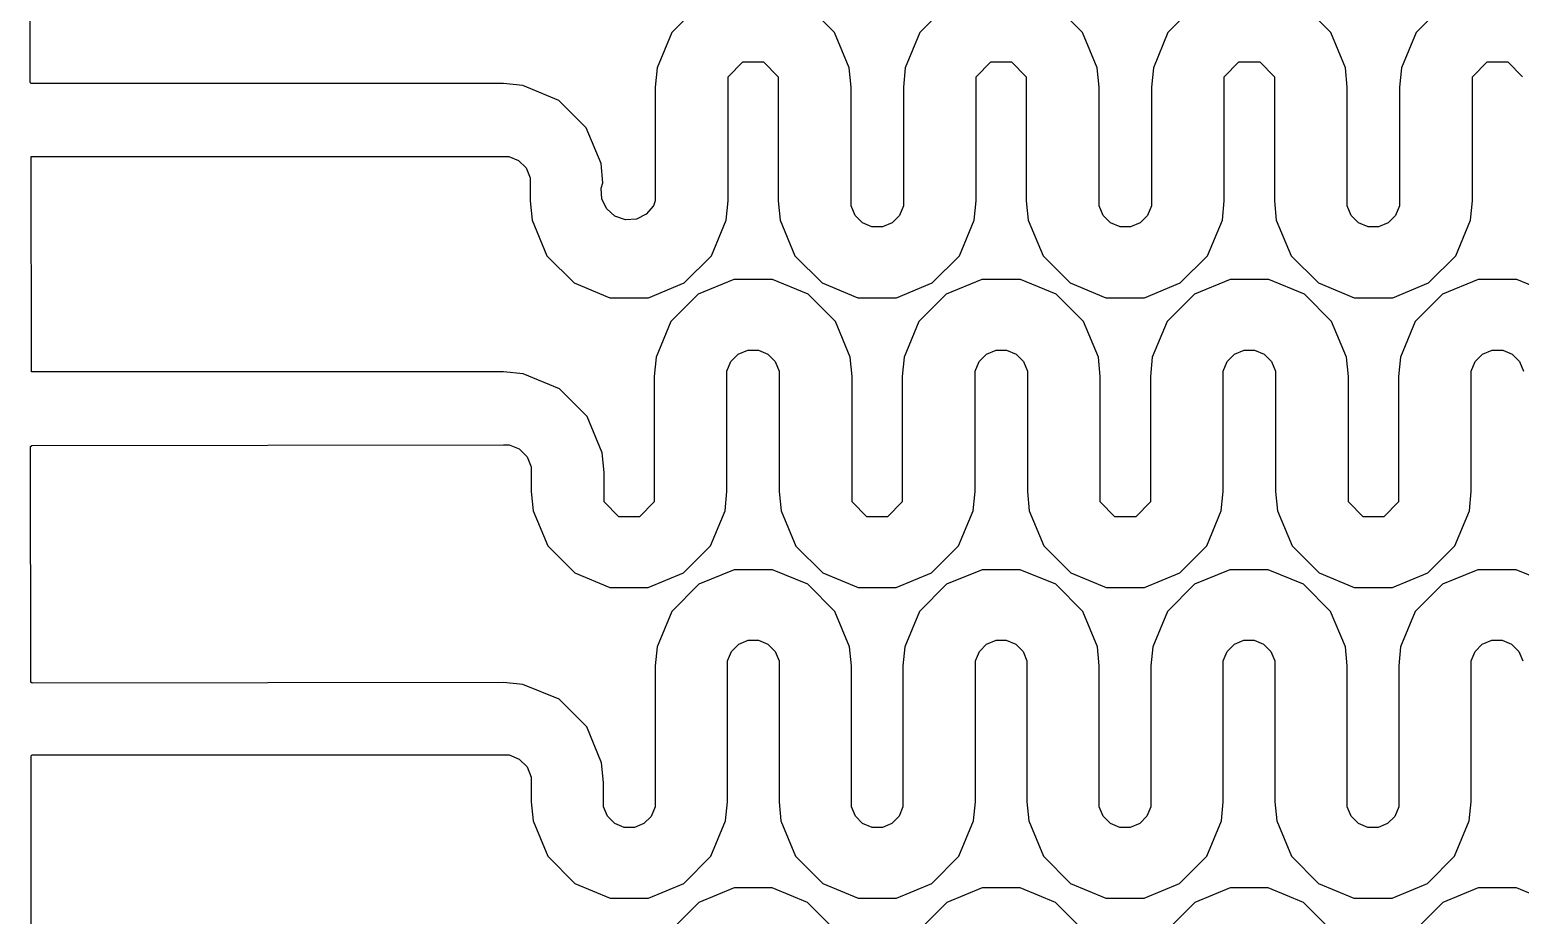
# Model space of a CAD drawing. Header units: metres. Extents: x 0 to 117, y 0 to 64.
# Drawn here: x 49.41 to 58.57, y 26.74 to 32.18 of the extents above; entities that cross this region are included whole.
import ezdxf

# ---------------------------------------------------------------- set-up
doc = ezdxf.new("R2010")
doc.units = ezdxf.units.M

msp = doc.modelspace()

# ---------------------------------------------------------------- linework, layer by layer
for points in [[(53.5203, 32.3286), (53.3545, 32.1625), (53.3545, 32.1625), (53.3545, 32.1625), (53.3545, 32.1625), (53.3545, 32.1625), (53.3545, 32.1625), (53.3545, 32.1625), (53.3545, 32.1625), (53.3545, 32.1625), (53.3545, 32.1625), (53.2646, 31.9458), (53.2646, 31.9458), (53.2646, 31.9458), (53.2646, 31.9458), (53.2646, 31.9458), (53.2646, 31.9458), (53.2646, 31.9458), (53.2646, 31.9458), (53.2531, 31.8285), (53.2531, 31.8285), (53.2531, 31.8285), (53.2531, 31.8285), (53.2531, 31.1302), (53.2422, 31.0982), (53.1978, 31.0474), (53.1371, 31.0177), (53.0697, 31.0131), (53.0057, 31.035), (52.9549, 31.0794), (52.9252, 31.1401), (52.9206, 31.2075), (52.9316, 31.2395), (52.9316, 31.2395), (52.9316, 31.2395), (52.9316, 31.2395), (52.9316, 31.2395), (52.9316, 31.2395), (52.9316, 31.2395), (52.9316, 31.2395), (52.9316, 31.2395), (52.9316, 31.2395), (52.9199, 31.3586), (52.9199, 31.3586), (52.9199, 31.3586), (52.9199, 31.3586), (52.9199, 31.3586), (52.9199, 31.3586), (52.9199, 31.3586), (52.9199, 31.3586), (52.8287, 31.5786), (52.8287, 31.5786), (52.8287, 31.5786), (52.8287, 31.5786), (52.8287, 31.5786), (52.8287, 31.5786), (52.8287, 31.5786), (52.8287, 31.5786), (52.8287, 31.5786), (52.8287, 31.5786), (52.6603, 31.7467), (52.6603, 31.7467), (52.6603, 31.7467), (52.6603, 31.7467), (52.6603, 31.7467), (52.6603, 31.7467), (52.6603, 31.7467), (52.6603, 31.7467), (52.6603, 31.7467), (52.6603, 31.7467), (52.4403, 31.8379), (52.4403, 31.8379), (52.4403, 31.8379), (52.4403, 31.8379), (52.4403, 31.8379), (52.4403, 31.8379), (52.4403, 31.8379), (52.4403, 31.8379), (52.3215, 31.8496), (52.3215, 31.8496), (52.3215, 31.8496), (52.3215, 31.8496), (49.4198, 31.8496), (49.4129, 31.8564), (49.4111, 33.1803)], [(55.0443, 32.3284), (54.8785, 32.1625), (54.8785, 32.1625), (54.8785, 32.1625), (54.8785, 32.1625), (54.8785, 32.1625), (54.8785, 32.1625), (54.8785, 32.1625), (54.8785, 32.1625), (54.8785, 32.1625), (54.8785, 32.1625), (54.7886, 31.9458), (54.7886, 31.9458), (54.7886, 31.9458), (54.7886, 31.9458), (54.7886, 31.9458), (54.7886, 31.9458), (54.7886, 31.9458), (54.7886, 31.9458), (54.7771, 31.8285), (54.7771, 31.8285), (54.7771, 31.8285), (54.7771, 31.8285), (54.7771, 31.0982), (54.7525, 31.0393), (54.7073, 30.9941), (54.6484, 30.9695), (54.5843, 30.9695), (54.5254, 30.9941), (54.4802, 31.0393), (54.4556, 31.0982), (54.4556, 31.8285), (54.4556, 31.8285), (54.4556, 31.8285), (54.4556, 31.8285), (54.4441, 31.9458), (54.4441, 31.9458), (54.4441, 31.9458), (54.4441, 31.9458), (54.4441, 31.9458), (54.4441, 31.9458), (54.4441, 31.9458), (54.4441, 31.9458), (54.3542, 32.1625), (54.3542, 32.1625), (54.3542, 32.1625), (54.3542, 32.1625), (54.3542, 32.1625), (54.3542, 32.1625), (54.3542, 32.1625), (54.3542, 32.1625), (54.3542, 32.1625), (54.3542, 32.1625), (54.1884, 32.3286)], [(56.5683, 32.3284), (56.4025, 32.1625), (56.4025, 32.1625), (56.4025, 32.1625), (56.4025, 32.1625), (56.4025, 32.1625), (56.4025, 32.1625), (56.4025, 32.1625), (56.4025, 32.1625), (56.4025, 32.1625), (56.4025, 32.1625), (56.3126, 31.9458), (56.3126, 31.9458), (56.3126, 31.9458), (56.3126, 31.9458), (56.3126, 31.9458), (56.3126, 31.9458), (56.3126, 31.9458), (56.3126, 31.9458), (56.3011, 31.8285), (56.3011, 31.8285), (56.3011, 31.8285), (56.3011, 31.8285), (56.3011, 31.0982), (56.2765, 31.0393), (56.2313, 30.9941), (56.1724, 30.9695), (56.1083, 30.9695), (56.0494, 30.9941), (56.0042, 31.0393), (55.9796, 31.0982), (55.9796, 31.8285), (55.9796, 31.8285), (55.9796, 31.8285), (55.9796, 31.8285), (55.9681, 31.9458), (55.9681, 31.9458), (55.9681, 31.9458), (55.9681, 31.9458), (55.9681, 31.9458), (55.9681, 31.9458), (55.9681, 31.9458), (55.9681, 31.9458), (55.8782, 32.1625), (55.8782, 32.1625), (55.8782, 32.1625), (55.8782, 32.1625), (55.8782, 32.1625), (55.8782, 32.1625), (55.8782, 32.1625), (55.8782, 32.1625), (55.8782, 32.1625), (55.8782, 32.1625), (55.7124, 32.3284)], [(58.0923, 32.3284), (57.9265, 32.1625), (57.9265, 32.1625), (57.9265, 32.1625), (57.9265, 32.1625), (57.9265, 32.1625), (57.9265, 32.1625), (57.9265, 32.1625), (57.9265, 32.1625), (57.9265, 32.1625), (57.9265, 32.1625), (57.8366, 31.9458), (57.8366, 31.9458), (57.8366, 31.9458), (57.8366, 31.9458), (57.8366, 31.9458), (57.8366, 31.9458), (57.8366, 31.9458), (57.8366, 31.9458), (57.8251, 31.8285), (57.8251, 31.8285), (57.8251, 31.8285), (57.8251, 31.8285), (57.8251, 31.0982), (57.8005, 31.0393), (57.7553, 30.9941), (57.6964, 30.9695), (57.6323, 30.9695), (57.5732, 30.9941), (57.528, 31.0393), (57.5036, 31.0982), (57.5036, 31.8287), (57.5036, 31.8287), (57.5036, 31.8287), (57.5036, 31.8287), (57.4919, 31.9461), (57.4919, 31.9461), (57.4919, 31.9461), (57.4919, 31.9461), (57.4919, 31.9461), (57.4919, 31.9461), (57.4919, 31.9461), (57.4919, 31.9461), (57.4022, 32.1628), (57.4022, 32.1628), (57.4022, 32.1628), (57.4022, 32.1628), (57.4022, 32.1628), (57.4022, 32.1628), (57.4022, 32.1628), (57.4022, 32.1628), (57.4022, 32.1628), (57.4022, 32.1628), (57.2364, 32.3286)], [(49.4205, 31.4023), (52.3537, 31.4023), (52.4137, 31.3776), (52.4596, 31.3317), (52.4843, 31.2717), (52.4843, 31.1302), (52.4843, 31.1302), (52.4843, 31.1302), (52.4843, 31.1302), (52.496, 31.0116), (52.496, 31.0116), (52.496, 31.0116), (52.496, 31.0116), (52.496, 31.0116), (52.496, 31.0116), (52.496, 31.0116), (52.496, 31.0116), (52.5869, 30.7924), (52.5869, 30.7924), (52.5869, 30.7924), (52.5869, 30.7924), (52.5869, 30.7924), (52.5869, 30.7924), (52.5869, 30.7924), (52.5869, 30.7924), (52.5869, 30.7924), (52.5869, 30.7924), (52.7545, 30.6248), (52.7545, 30.6248), (52.7545, 30.6248), (52.7545, 30.6248), (52.7545, 30.6248), (52.7545, 30.6248), (52.7545, 30.6248), (52.7545, 30.6248), (52.7545, 30.6248), (52.7545, 30.6248), (52.9737, 30.5338), (52.9737, 30.5338), (52.9737, 30.5338), (52.9737, 30.5338), (52.9737, 30.5338), (52.9737, 30.5338), (52.9737, 30.5338), (52.9737, 30.5338), (52.9737, 30.5338), (52.9737, 30.5338), (53.211, 30.5338), (53.211, 30.5338), (53.211, 30.5338), (53.211, 30.5338), (53.211, 30.5338), (53.211, 30.5338), (53.211, 30.5338), (53.211, 30.5338), (53.211, 30.5338), (53.211, 30.5338), (53.4302, 30.6248), (53.4302, 30.6248), (53.4302, 30.6248), (53.4302, 30.6248), (53.4302, 30.6248), (53.4302, 30.6248), (53.4302, 30.6248), (53.4302, 30.6248), (53.4302, 30.6248), (53.4302, 30.6248), (53.5978, 30.7924), (53.5978, 30.7924), (53.5978, 30.7924), (53.5978, 30.7924), (53.5978, 30.7924), (53.5978, 30.7924), (53.5978, 30.7924), (53.5978, 30.7924), (53.5978, 30.7924), (53.5978, 30.7924), (53.6887, 31.0116), (53.6887, 31.0116), (53.6887, 31.0116), (53.6887, 31.0116), (53.6887, 31.0116), (53.6887, 31.0116), (53.6887, 31.0116), (53.6887, 31.0116), (53.7004, 31.1302), (53.7004, 31.1302), (53.7004, 31.1302), (53.7004, 31.1302), (53.7004, 31.8922), (53.7906, 31.9827), (53.9181, 31.9827), (54.0083, 31.8922), (54.0083, 31.1302), (54.0083, 31.1302), (54.0083, 31.1302), (54.0083, 31.1302), (54.02, 31.0116), (54.02, 31.0116), (54.02, 31.0116), (54.02, 31.0116), (54.02, 31.0116), (54.02, 31.0116), (54.02, 31.0116), (54.02, 31.0116), (54.1109, 30.7924), (54.1109, 30.7924), (54.1109, 30.7924), (54.1109, 30.7924), (54.1109, 30.7924), (54.1109, 30.7924), (54.1109, 30.7924), (54.1109, 30.7924), (54.1109, 30.7924), (54.1109, 30.7924), (54.2785, 30.6248), (54.2785, 30.6248), (54.2785, 30.6248), (54.2785, 30.6248), (54.2785, 30.6248), (54.2785, 30.6248), (54.2785, 30.6248), (54.2785, 30.6248), (54.2785, 30.6248), (54.2785, 30.6248), (54.4977, 30.5338), (54.4977, 30.5338), (54.4977, 30.5338), (54.4977, 30.5338), (54.4977, 30.5338), (54.4977, 30.5338), (54.4977, 30.5338), (54.4977, 30.5338), (54.4977, 30.5338), (54.4977, 30.5338), (54.735, 30.5338), (54.735, 30.5338), (54.735, 30.5338), (54.735, 30.5338), (54.735, 30.5338), (54.735, 30.5338), (54.735, 30.5338), (54.735, 30.5338), (54.735, 30.5338), (54.735, 30.5338), (54.9542, 30.6248), (54.9542, 30.6248), (54.9542, 30.6248), (54.9542, 30.6248), (54.9542, 30.6248), (54.9542, 30.6248), (54.9542, 30.6248), (54.9542, 30.6248), (54.9542, 30.6248), (54.9542, 30.6248), (55.1218, 30.7924), (55.1218, 30.7924), (55.1218, 30.7924), (55.1218, 30.7924), (55.1218, 30.7924), (55.1218, 30.7924), (55.1218, 30.7924), (55.1218, 30.7924), (55.1218, 30.7924), (55.1218, 30.7924), (55.2127, 31.0116), (55.2127, 31.0116), (55.2127, 31.0116), (55.2127, 31.0116), (55.2127, 31.0116), (55.2127, 31.0116), (55.2127, 31.0116), (55.2127, 31.0116), (55.2244, 31.1302), (55.2244, 31.1302), (55.2244, 31.1302), (55.2244, 31.1302), (55.2244, 31.8922), (55.3146, 31.9827), (55.4421, 31.9827), (55.5323, 31.8922), (55.5323, 31.1302), (55.5323, 31.1302), (55.5323, 31.1302), (55.5323, 31.1302), (55.544, 31.0116), (55.544, 31.0116), (55.544, 31.0116), (55.544, 31.0116), (55.544, 31.0116), (55.544, 31.0116), (55.544, 31.0116), (55.544, 31.0116), (55.6349, 30.7924), (55.6349, 30.7924), (55.6349, 30.7924), (55.6349, 30.7924), (55.6349, 30.7924), (55.6349, 30.7924), (55.6349, 30.7924), (55.6349, 30.7924), (55.6349, 30.7924), (55.6349, 30.7924), (55.8025, 30.6248), (55.8025, 30.6248), (55.8025, 30.6248), (55.8025, 30.6248), (55.8025, 30.6248), (55.8025, 30.6248), (55.8025, 30.6248), (55.8025, 30.6248), (55.8025, 30.6248), (55.8025, 30.6248), (56.0217, 30.5338), (56.0217, 30.5338), (56.0217, 30.5338), (56.0217, 30.5338), (56.0217, 30.5338), (56.0217, 30.5338), (56.0217, 30.5338), (56.0217, 30.5338), (56.0217, 30.5338), (56.0217, 30.5338), (56.259, 30.5338), (56.259, 30.5338), (56.259, 30.5338), (56.259, 30.5338), (56.259, 30.5338), (56.259, 30.5338), (56.259, 30.5338), (56.259, 30.5338), (56.259, 30.5338), (56.259, 30.5338), (56.4782, 30.6248), (56.4782, 30.6248), (56.4782, 30.6248), (56.4782, 30.6248), (56.4782, 30.6248), (56.4782, 30.6248), (56.4782, 30.6248), (56.4782, 30.6248), (56.4782, 30.6248), (56.4782, 30.6248), (56.6458, 30.7924), (56.6458, 30.7924), (56.6458, 30.7924), (56.6458, 30.7924), (56.6458, 30.7924), (56.6458, 30.7924), (56.6458, 30.7924), (56.6458, 30.7924), (56.6458, 30.7924), (56.6458, 30.7924), (56.7367, 31.0116), (56.7367, 31.0116), (56.7367, 31.0116), (56.7367, 31.0116), (56.7367, 31.0116), (56.7367, 31.0116), (56.7367, 31.0116), (56.7367, 31.0116), (56.7484, 31.1302), (56.7484, 31.1302), (56.7484, 31.1302), (56.7484, 31.1302), (56.7484, 31.8922), (56.8386, 31.9827), (56.9661, 31.9827), (57.0563, 31.8922), (57.0563, 31.1302), (57.0563, 31.1302), (57.0563, 31.1302), (57.0563, 31.1302), (57.068, 31.0116), (57.068, 31.0116), (57.068, 31.0116), (57.068, 31.0116), (57.068, 31.0116), (57.068, 31.0116), (57.068, 31.0116), (57.068, 31.0116), (57.1589, 30.7924), (57.1589, 30.7924), (57.1589, 30.7924), (57.1589, 30.7924), (57.1589, 30.7924), (57.1589, 30.7924), (57.1589, 30.7924), (57.1589, 30.7924), (57.1589, 30.7924), (57.1589, 30.7924), (57.3265, 30.6248), (57.3265, 30.6248), (57.3265, 30.6248), (57.3265, 30.6248), (57.3265, 30.6248), (57.3265, 30.6248), (57.3265, 30.6248), (57.3265, 30.6248), (57.3265, 30.6248), (57.3265, 30.6248), (57.5457, 30.5338), (57.5457, 30.5338), (57.5457, 30.5338), (57.5457, 30.5338), (57.5457, 30.5338), (57.5457, 30.5338), (57.5457, 30.5338), (57.5457, 30.5338), (57.5457, 30.5338), (57.5457, 30.5338), (57.783, 30.5338), (57.783, 30.5338), (57.783, 30.5338), (57.783, 30.5338), (57.783, 30.5338), (57.783, 30.5338), (57.783, 30.5338), (57.783, 30.5338), (57.783, 30.5338), (57.783, 30.5338), (58.0022, 30.6248), (58.0022, 30.6248), (58.0022, 30.6248), (58.0022, 30.6248), (58.0022, 30.6248), (58.0022, 30.6248), (58.0022, 30.6248), (58.0022, 30.6248), (58.0022, 30.6248), (58.0022, 30.6248), (58.1698, 30.7924), (58.1698, 30.7924), (58.1698, 30.7924), (58.1698, 30.7924), (58.1698, 30.7924), (58.1698, 30.7924), (58.1698, 30.7924), (58.1698, 30.7924), (58.1698, 30.7924), (58.1698, 30.7924), (58.2607, 31.0116), (58.2607, 31.0116), (58.2607, 31.0116), (58.2607, 31.0116), (58.2607, 31.0116), (58.2607, 31.0116), (58.2607, 31.0116), (58.2607, 31.0116), (58.2724, 31.1302), (58.2724, 31.1302), (58.2724, 31.1302), (58.2724, 31.1302), (58.2724, 31.8922), (58.3626, 31.9827), (58.4901, 31.9827), (58.5803, 31.8922)], [(58.7642, 30.5562), (58.545, 30.6469), (58.545, 30.6469), (58.545, 30.6469), (58.545, 30.6469), (58.545, 30.6469), (58.545, 30.6469), (58.545, 30.6469), (58.545, 30.6469), (58.545, 30.6469), (58.545, 30.6469), (58.3077, 30.6469), (58.3077, 30.6469), (58.3077, 30.6469), (58.3077, 30.6469), (58.3077, 30.6469), (58.3077, 30.6469), (58.3077, 30.6469), (58.3077, 30.6469), (58.3077, 30.6469), (58.3077, 30.6469), (58.0885, 30.5562), (58.0885, 30.5562), (58.0885, 30.5562), (58.0885, 30.5562), (58.0885, 30.5562), (58.0885, 30.5562), (58.0885, 30.5562), (58.0885, 30.5562), (58.0885, 30.5562), (58.0885, 30.5562), (57.9209, 30.3883), (57.9209, 30.3883), (57.9209, 30.3883), (57.9209, 30.3883), (57.9209, 30.3883), (57.9209, 30.3883), (57.9209, 30.3883), (57.9209, 30.3883), (57.9209, 30.3883), (57.9209, 30.3883), (57.83, 30.1691), (57.83, 30.1691), (57.83, 30.1691), (57.83, 30.1691), (57.83, 30.1691), (57.83, 30.1691), (57.83, 30.1691), (57.83, 30.1691), (57.8183, 30.0505), (57.8183, 30.0505), (57.8183, 30.0505), (57.8183, 30.0505), (57.8183, 29.2796), (57.7281, 29.1894), (57.6006, 29.1894), (57.5104, 29.2796), (57.5104, 30.0505), (57.5104, 30.0505), (57.5104, 30.0505), (57.5104, 30.0505), (57.4987, 30.1691), (57.4987, 30.1691), (57.4987, 30.1691), (57.4987, 30.1691), (57.4987, 30.1691), (57.4987, 30.1691), (57.4987, 30.1691), (57.4987, 30.1691), (57.4078, 30.3883), (57.4078, 30.3883), (57.4078, 30.3883), (57.4078, 30.3883), (57.4078, 30.3883), (57.4078, 30.3883), (57.4078, 30.3883), (57.4078, 30.3883), (57.4078, 30.3883), (57.4078, 30.3883), (57.2402, 30.5562), (57.2402, 30.5562), (57.2402, 30.5562), (57.2402, 30.5562), (57.2402, 30.5562), (57.2402, 30.5562), (57.2402, 30.5562), (57.2402, 30.5562), (57.2402, 30.5562), (57.2402, 30.5562), (57.021, 30.6469), (57.021, 30.6469), (57.021, 30.6469), (57.021, 30.6469), (57.021, 30.6469), (57.021, 30.6469), (57.021, 30.6469), (57.021, 30.6469), (57.021, 30.6469), (57.021, 30.6469), (56.7837, 30.6469), (56.7837, 30.6469), (56.7837, 30.6469), (56.7837, 30.6469), (56.7837, 30.6469), (56.7837, 30.6469), (56.7837, 30.6469), (56.7837, 30.6469), (56.7837, 30.6469), (56.7837, 30.6469), (56.5645, 30.5562), (56.5645, 30.5562), (56.5645, 30.5562), (56.5645, 30.5562), (56.5645, 30.5562), (56.5645, 30.5562), (56.5645, 30.5562), (56.5645, 30.5562), (56.5645, 30.5562), (56.5645, 30.5562), (56.3969, 30.3883), (56.3969, 30.3883), (56.3969, 30.3883), (56.3969, 30.3883), (56.3969, 30.3883), (56.3969, 30.3883), (56.3969, 30.3883), (56.3969, 30.3883), (56.3969, 30.3883), (56.3969, 30.3883), (56.306, 30.1691), (56.306, 30.1691), (56.306, 30.1691), (56.306, 30.1691), (56.306, 30.1691), (56.306, 30.1691), (56.306, 30.1691), (56.306, 30.1691), (56.2943, 30.0505), (56.2943, 30.0505), (56.2943, 30.0505), (56.2943, 30.0505), (56.2943, 29.2796), (56.2041, 29.1894), (56.0766, 29.1894), (55.9864, 29.2796), (55.9864, 30.0505), (55.9864, 30.0505), (55.9864, 30.0505), (55.9864, 30.0505), (55.9747, 30.1691), (55.9747, 30.1691), (55.9747, 30.1691), (55.9747, 30.1691), (55.9747, 30.1691), (55.9747, 30.1691), (55.9747, 30.1691), (55.9747, 30.1691), (55.8838, 30.3883), (55.8838, 30.3883), (55.8838, 30.3883), (55.8838, 30.3883), (55.8838, 30.3883), (55.8838, 30.3883), (55.8838, 30.3883), (55.8838, 30.3883), (55.8838, 30.3883), (55.8838, 30.3883), (55.7162, 30.5562), (55.7162, 30.5562), (55.7162, 30.5562), (55.7162, 30.5562), (55.7162, 30.5562), (55.7162, 30.5562), (55.7162, 30.5562), (55.7162, 30.5562), (55.7162, 30.5562), (55.7162, 30.5562), (55.497, 30.6469), (55.497, 30.6469), (55.497, 30.6469), (55.497, 30.6469), (55.497, 30.6469), (55.497, 30.6469), (55.497, 30.6469), (55.497, 30.6469), (55.497, 30.6469), (55.497, 30.6469), (55.2597, 30.6469), (55.2597, 30.6469), (55.2597, 30.6469), (55.2597, 30.6469), (55.2597, 30.6469), (55.2597, 30.6469), (55.2597, 30.6469), (55.2597, 30.6469), (55.2597, 30.6469), (55.2597, 30.6469), (55.0405, 30.5562), (55.0405, 30.5562), (55.0405, 30.5562), (55.0405, 30.5562), (55.0405, 30.5562), (55.0405, 30.5562), (55.0405, 30.5562), (55.0405, 30.5562), (55.0405, 30.5562), (55.0405, 30.5562), (54.8729, 30.3883), (54.8729, 30.3883), (54.8729, 30.3883), (54.8729, 30.3883), (54.8729, 30.3883), (54.8729, 30.3883), (54.8729, 30.3883), (54.8729, 30.3883), (54.8729, 30.3883), (54.8729, 30.3883), (54.782, 30.1691), (54.782, 30.1691), (54.782, 30.1691), (54.782, 30.1691), (54.782, 30.1691), (54.782, 30.1691), (54.782, 30.1691), (54.782, 30.1691), (54.7703, 30.0505), (54.7703, 30.0505), (54.7703, 30.0505), (54.7703, 30.0505), (54.7703, 29.2796), (54.6801, 29.1894), (54.5526, 29.1894), (54.4624, 29.2796), (54.4624, 30.0505), (54.4624, 30.0505), (54.4624, 30.0505), (54.4624, 30.0505), (54.4507, 30.1691), (54.4507, 30.1691), (54.4507, 30.1691), (54.4507, 30.1691), (54.4507, 30.1691), (54.4507, 30.1691), (54.4507, 30.1691), (54.4507, 30.1691), (54.3598, 30.3883), (54.3598, 30.3883), (54.3598, 30.3883), (54.3598, 30.3883), (54.3598, 30.3883), (54.3598, 30.3883), (54.3598, 30.3883), (54.3598, 30.3883), (54.3598, 30.3883), (54.3598, 30.3883), (54.1922, 30.5562), (54.1922, 30.5562), (54.1922, 30.5562), (54.1922, 30.5562), (54.1922, 30.5562), (54.1922, 30.5562), (54.1922, 30.5562), (54.1922, 30.5562), (54.1922, 30.5562), (54.1922, 30.5562), (53.973, 30.6469), (53.973, 30.6469), (53.973, 30.6469), (53.973, 30.6469), (53.973, 30.6469), (53.973, 30.6469), (53.973, 30.6469), (53.973, 30.6469), (53.973, 30.6469), (53.973, 30.6469), (53.7357, 30.6469), (53.7357, 30.6469), (53.7357, 30.6469), (53.7357, 30.6469), (53.7357, 30.6469), (53.7357, 30.6469), (53.7357, 30.6469), (53.7357, 30.6469), (53.7357, 30.6469), (53.7357, 30.6469), (53.5165, 30.5562), (53.5165, 30.5562), (53.5165, 30.5562), (53.5165, 30.5562), (53.5165, 30.5562), (53.5165, 30.5562), (53.5165, 30.5562), (53.5165, 30.5562), (53.5165, 30.5562), (53.5165, 30.5562), (53.3489, 30.3883), (53.3489, 30.3883), (53.3489, 30.3883), (53.3489, 30.3883), (53.3489, 30.3883), (53.3489, 30.3883), (53.3489, 30.3883), (53.3489, 30.3883), (53.3489, 30.3883), (53.3489, 30.3883), (53.258, 30.1691), (53.258, 30.1691), (53.258, 30.1691), (53.258, 30.1691), (53.258, 30.1691), (53.258, 30.1691), (53.258, 30.1691), (53.258, 30.1691), (53.2463, 30.0505), (53.2463, 30.0505), (53.2463, 30.0505), (53.2463, 30.0505), (53.2463, 29.2796), (53.1561, 29.1894), (53.0286, 29.1894), (52.9384, 29.2796), (52.9384, 29.4615), (52.9384, 29.4615), (52.9384, 29.4615), (52.9384, 29.4615), (52.9265, 29.5819), (52.9265, 29.5819), (52.9265, 29.5819), (52.9265, 29.5819), (52.9265, 29.5819), (52.9265, 29.5819), (52.9265, 29.5819), (52.9265, 29.5819), (52.8343, 29.8041), (52.8343, 29.8041), (52.8343, 29.8041), (52.8343, 29.8041), (52.8343, 29.8041), (52.8343, 29.8041), (52.8343, 29.8041), (52.8343, 29.8041), (52.8343, 29.8041), (52.8343, 29.8041), (52.6641, 29.9743), (52.6641, 29.9743), (52.6641, 29.9743), (52.6641, 29.9743), (52.6641, 29.9743), (52.6641, 29.9743), (52.6641, 29.9743), (52.6641, 29.9743), (52.6641, 29.9743), (52.6641, 29.9743), (52.4419, 30.0665), (52.4419, 30.0665), (52.4419, 30.0665), (52.4419, 30.0665), (52.4419, 30.0665), (52.4419, 30.0665), (52.4419, 30.0665), (52.4419, 30.0665), (52.3215, 30.0784), (52.3215, 30.0784), (52.3215, 30.0784), (52.3215, 30.0784), (49.4223, 30.0784), (49.4205, 31.4023)], [(49.4162, 29.6202), (49.4228, 29.6271), (52.321, 29.6311), (52.3547, 29.6311), (52.4172, 29.6055), (52.4652, 29.5577), (52.4911, 29.4952), (52.4911, 29.3433), (52.4911, 29.3433), (52.4911, 29.3433), (52.4911, 29.3433), (52.5026, 29.226), (52.5026, 29.226), (52.5026, 29.226), (52.5026, 29.226), (52.5026, 29.226), (52.5026, 29.226), (52.5026, 29.226), (52.5026, 29.226), (52.5925, 29.0093), (52.5925, 29.0093), (52.5925, 29.0093), (52.5925, 29.0093), (52.5925, 29.0093), (52.5925, 29.0093), (52.5925, 29.0093), (52.5925, 29.0093), (52.5925, 29.0093), (52.5925, 29.0093), (52.7583, 28.8435), (52.7583, 28.8435), (52.7583, 28.8435), (52.7583, 28.8435), (52.7583, 28.8435), (52.7583, 28.8435), (52.7583, 28.8435), (52.7583, 28.8435), (52.7583, 28.8435), (52.7583, 28.8435), (52.975, 28.7538), (52.975, 28.7538), (52.975, 28.7538), (52.975, 28.7538), (52.975, 28.7538), (52.975, 28.7538), (52.975, 28.7538), (52.975, 28.7538), (52.975, 28.7538), (52.975, 28.7538), (53.2097, 28.7538), (53.2097, 28.7538), (53.2097, 28.7538), (53.2097, 28.7538), (53.2097, 28.7538), (53.2097, 28.7538), (53.2097, 28.7538), (53.2097, 28.7538), (53.2097, 28.7538), (53.2097, 28.7538), (53.4264, 28.8435), (53.4264, 28.8435), (53.4264, 28.8435), (53.4264, 28.8435), (53.4264, 28.8435), (53.4264, 28.8435), (53.4264, 28.8435), (53.4264, 28.8435), (53.4264, 28.8435), (53.4264, 28.8435), (53.5922, 29.0093), (53.5922, 29.0093), (53.5922, 29.0093), (53.5922, 29.0093), (53.5922, 29.0093), (53.5922, 29.0093), (53.5922, 29.0093), (53.5922, 29.0093), (53.5922, 29.0093), (53.5922, 29.0093), (53.6821, 29.226), (53.6821, 29.226), (53.6821, 29.226), (53.6821, 29.226), (53.6821, 29.226), (53.6821, 29.226), (53.6821, 29.226), (53.6821, 29.226), (53.6936, 29.3433), (53.6936, 29.3433), (53.6936, 29.3433), (53.6936, 29.3433), (53.6936, 30.0825), (53.7182, 30.1417), (53.7632, 30.1869), (53.8223, 30.2113), (53.8864, 30.2113), (53.9453, 30.1869), (53.9905, 30.1417), (54.0151, 30.0825), (54.0151, 29.3431), (54.0151, 29.3431), (54.0151, 29.3431), (54.0151, 29.3431), (54.0266, 29.2257), (54.0266, 29.2257), (54.0266, 29.2257), (54.0266, 29.2257), (54.0266, 29.2257), (54.0266, 29.2257), (54.0266, 29.2257), (54.0266, 29.2257), (54.1165, 29.0091), (54.1165, 29.0091), (54.1165, 29.0091), (54.1165, 29.0091), (54.1165, 29.0091), (54.1165, 29.0091), (54.1165, 29.0091), (54.1165, 29.0091), (54.1165, 29.0091), (54.1165, 29.0091), (54.2823, 28.8435), (54.2823, 28.8435), (54.2823, 28.8435), (54.2823, 28.8435), (54.2823, 28.8435), (54.2823, 28.8435), (54.2823, 28.8435), (54.2823, 28.8435), (54.2823, 28.8435), (54.2823, 28.8435), (54.499, 28.7536), (54.499, 28.7536), (54.499, 28.7536), (54.499, 28.7536), (54.499, 28.7536), (54.499, 28.7536), (54.499, 28.7536), (54.499, 28.7536), (54.499, 28.7536), (54.499, 28.7536), (54.7337, 28.7536), (54.7337, 28.7536), (54.7337, 28.7536), (54.7337, 28.7536), (54.7337, 28.7536), (54.7337, 28.7536), (54.7337, 28.7536), (54.7337, 28.7536), (54.7337, 28.7536), (54.7337, 28.7536), (54.9504, 28.8435), (54.9504, 28.8435), (54.9504, 28.8435), (54.9504, 28.8435), (54.9504, 28.8435), (54.9504, 28.8435), (54.9504, 28.8435), (54.9504, 28.8435), (54.9504, 28.8435), (54.9504, 28.8435), (55.1162, 29.0093), (55.1162, 29.0093), (55.1162, 29.0093), (55.1162, 29.0093), (55.1162, 29.0093), (55.1162, 29.0093), (55.1162, 29.0093), (55.1162, 29.0093), (55.1162, 29.0093), (55.1162, 29.0093), (55.2061, 29.226), (55.2061, 29.226), (55.2061, 29.226), (55.2061, 29.226), (55.2061, 29.226), (55.2061, 29.226), (55.2061, 29.226), (55.2061, 29.226), (55.2176, 29.3433), (55.2176, 29.3433), (55.2176, 29.3433), (55.2176, 29.3433), (55.2176, 30.0825), (55.2422, 30.1417), (55.2874, 30.1869), (55.3463, 30.2113), (55.4104, 30.2113), (55.4693, 30.1869), (55.5145, 30.1417), (55.5391, 30.0825), (55.5391, 29.3433), (55.5391, 29.3433), (55.5391, 29.3433), (55.5391, 29.3433), (55.5506, 29.226), (55.5506, 29.226), (55.5506, 29.226), (55.5506, 29.226), (55.5506, 29.226), (55.5506, 29.226), (55.5506, 29.226), (55.5506, 29.226), (55.6405, 29.0093), (55.6405, 29.0093), (55.6405, 29.0093), (55.6405, 29.0093), (55.6405, 29.0093), (55.6405, 29.0093), (55.6405, 29.0093), (55.6405, 29.0093), (55.6405, 29.0093), (55.6405, 29.0093), (55.8063, 28.8435), (55.8063, 28.8435), (55.8063, 28.8435), (55.8063, 28.8435), (55.8063, 28.8435), (55.8063, 28.8435), (55.8063, 28.8435), (55.8063, 28.8435), (55.8063, 28.8435), (55.8063, 28.8435), (56.023, 28.7538), (56.023, 28.7538), (56.023, 28.7538), (56.023, 28.7538), (56.023, 28.7538), (56.023, 28.7538), (56.023, 28.7538), (56.023, 28.7538), (56.023, 28.7538), (56.023, 28.7538), (56.2577, 28.7538), (56.2577, 28.7538), (56.2577, 28.7538), (56.2577, 28.7538), (56.2577, 28.7538), (56.2577, 28.7538), (56.2577, 28.7538), (56.2577, 28.7538), (56.2577, 28.7538), (56.2577, 28.7538), (56.4744, 28.8435), (56.4744, 28.8435), (56.4744, 28.8435), (56.4744, 28.8435), (56.4744, 28.8435), (56.4744, 28.8435), (56.4744, 28.8435), (56.4744, 28.8435), (56.4744, 28.8435), (56.4744, 28.8435), (56.6402, 29.0093), (56.6402, 29.0093), (56.6402, 29.0093), (56.6402, 29.0093), (56.6402, 29.0093), (56.6402, 29.0093), (56.6402, 29.0093), (56.6402, 29.0093), (56.6402, 29.0093), (56.6402, 29.0093), (56.7301, 29.226), (56.7301, 29.226), (56.7301, 29.226), (56.7301, 29.226), (56.7301, 29.226), (56.7301, 29.226), (56.7301, 29.226), (56.7301, 29.226), (56.7416, 29.3433), (56.7416, 29.3433), (56.7416, 29.3433), (56.7416, 29.3433), (56.7416, 30.0825), (56.766, 30.1417), (56.8114, 30.1869), (56.8703, 30.2113), (56.9344, 30.2113), (56.9933, 30.1869), (57.0385, 30.1417), (57.0631, 30.0825), (57.0631, 29.3433), (57.0631, 29.3433), (57.0631, 29.3433), (57.0631, 29.3433), (57.0746, 29.226), (57.0746, 29.226), (57.0746, 29.226), (57.0746, 29.226), (57.0746, 29.226), (57.0746, 29.226), (57.0746, 29.226), (57.0746, 29.226), (57.1645, 29.0093), (57.1645, 29.0093), (57.1645, 29.0093), (57.1645, 29.0093), (57.1645, 29.0093), (57.1645, 29.0093), (57.1645, 29.0093), (57.1645, 29.0093), (57.1645, 29.0093), (57.1645, 29.0093), (57.3303, 28.8435), (57.3303, 28.8435), (57.3303, 28.8435), (57.3303, 28.8435), (57.3303, 28.8435), (57.3303, 28.8435), (57.3303, 28.8435), (57.3303, 28.8435), (57.3303, 28.8435), (57.3303, 28.8435), (57.547, 28.7536), (57.547, 28.7536), (57.547, 28.7536), (57.547, 28.7536), (57.547, 28.7536), (57.547, 28.7536), (57.547, 28.7536), (57.547, 28.7536), (57.547, 28.7536), (57.547, 28.7536), (57.7817, 28.7536), (57.7817, 28.7536), (57.7817, 28.7536), (57.7817, 28.7536), (57.7817, 28.7536), (57.7817, 28.7536), (57.7817, 28.7536), (57.7817, 28.7536), (57.7817, 28.7536), (57.7817, 28.7536), (57.9984, 28.8435), (57.9984, 28.8435), (57.9984, 28.8435), (57.9984, 28.8435), (57.9984, 28.8435), (57.9984, 28.8435), (57.9984, 28.8435), (57.9984, 28.8435), (57.9984, 28.8435), (57.9984, 28.8435), (58.1642, 29.0093), (58.1642, 29.0093), (58.1642, 29.0093), (58.1642, 29.0093), (58.1642, 29.0093), (58.1642, 29.0093), (58.1642, 29.0093), (58.1642, 29.0093), (58.1642, 29.0093), (58.1642, 29.0093), (58.2541, 29.226), (58.2541, 29.226), (58.2541, 29.226), (58.2541, 29.226), (58.2541, 29.226), (58.2541, 29.226), (58.2541, 29.226), (58.2541, 29.226), (58.2656, 29.3433), (58.2656, 29.3433), (58.2656, 29.3433), (58.2656, 29.3433), (58.2656, 30.0825), (58.29, 30.1417), (58.3352, 30.1869), (58.3943, 30.2113), (58.4584, 30.2113), (58.5173, 30.1869), (58.5625, 30.1417), (58.5871, 30.0825)], [(58.7581, 28.7739), (58.5406, 28.8638), (58.5406, 28.8638), (58.5406, 28.8638), (58.5406, 28.8638), (58.5406, 28.8638), (58.5406, 28.8638), (58.5406, 28.8638), (58.5406, 28.8638), (58.5406, 28.8638), (58.5406, 28.8638), (58.3054, 28.8638), (58.3054, 28.8638), (58.3054, 28.8638), (58.3054, 28.8638), (58.3054, 28.8638), (58.3054, 28.8638), (58.3054, 28.8638), (58.3054, 28.8638), (58.3054, 28.8638), (58.3054, 28.8638), (58.088, 28.7739), (58.088, 28.7739), (58.088, 28.7739), (58.088, 28.7739), (58.088, 28.7739), (58.088, 28.7739), (58.088, 28.7739), (58.088, 28.7739), (58.088, 28.7739), (58.088, 28.7739), (57.9216, 28.6075), (57.9216, 28.6075), (57.9216, 28.6075), (57.9216, 28.6075), (57.9216, 28.6075), (57.9216, 28.6075), (57.9216, 28.6075), (57.9216, 28.6075), (57.9216, 28.6075), (57.9216, 28.6075), (57.8317, 28.3901), (57.8317, 28.3901), (57.8317, 28.3901), (57.8317, 28.3901), (57.8317, 28.3901), (57.8317, 28.3901), (57.8317, 28.3901), (57.8317, 28.3901), (57.82, 28.2725), (57.82, 28.2725), (57.82, 28.2725), (57.82, 28.2725), (57.82, 27.4066), (57.7959, 27.3484), (57.7515, 27.304), (57.6931, 27.2799), (57.6301, 27.2801), (57.5719, 27.3042), (57.5274, 27.3487), (57.5033, 27.4069), (57.5033, 28.2725), (57.5033, 28.2725), (57.5033, 28.2725), (57.5033, 28.2725), (57.4919, 28.3901), (57.4919, 28.3901), (57.4919, 28.3901), (57.4919, 28.3901), (57.4919, 28.3901), (57.4919, 28.3901), (57.4919, 28.3901), (57.4919, 28.3901), (57.4017, 28.6075), (57.4017, 28.6075), (57.4017, 28.6075), (57.4017, 28.6075), (57.4017, 28.6075), (57.4017, 28.6075), (57.4017, 28.6075), (57.4017, 28.6075), (57.4017, 28.6075), (57.4017, 28.6075), (57.2353, 28.7739), (57.2353, 28.7739), (57.2353, 28.7739), (57.2353, 28.7739), (57.2353, 28.7739), (57.2353, 28.7739), (57.2353, 28.7739), (57.2353, 28.7739), (57.2353, 28.7739), (57.2353, 28.7739), (57.0182, 28.8638), (57.0182, 28.8638), (57.0182, 28.8638), (57.0182, 28.8638), (57.0182, 28.8638), (57.0182, 28.8638), (57.0182, 28.8638), (57.0182, 28.8638), (57.0182, 28.8638), (57.0182, 28.8638), (56.7827, 28.8638), (56.7827, 28.8638), (56.7827, 28.8638), (56.7827, 28.8638), (56.7827, 28.8638), (56.7827, 28.8638), (56.7827, 28.8638), (56.7827, 28.8638), (56.7827, 28.8638), (56.7827, 28.8638), (56.5655, 28.7739), (56.5655, 28.7739), (56.5655, 28.7739), (56.5655, 28.7739), (56.5655, 28.7739), (56.5655, 28.7739), (56.5655, 28.7739), (56.5655, 28.7739), (56.5655, 28.7739), (56.5655, 28.7739), (56.3992, 28.6075), (56.3992, 28.6075), (56.3992, 28.6075), (56.3992, 28.6075), (56.3992, 28.6075), (56.3992, 28.6075), (56.3992, 28.6075), (56.3992, 28.6075), (56.3992, 28.6075), (56.3992, 28.6075), (56.3093, 28.3901), (56.3093, 28.3901), (56.3093, 28.3901), (56.3093, 28.3901), (56.3093, 28.3901), (56.3093, 28.3901), (56.3093, 28.3901), (56.3093, 28.3901), (56.2976, 28.2725), (56.2976, 28.2725), (56.2976, 28.2725), (56.2976, 28.2725), (56.2976, 27.4069), (56.2734, 27.3487), (56.229, 27.304), (56.1706, 27.2801), (56.1076, 27.2801), (56.0494, 27.304), (56.005, 27.3487), (55.9808, 27.4069), (55.9808, 28.2725), (55.9808, 28.2725), (55.9808, 28.2725), (55.9808, 28.2725), (55.9692, 28.3901), (55.9692, 28.3901), (55.9692, 28.3901), (55.9692, 28.3901), (55.9692, 28.3901), (55.9692, 28.3901), (55.9692, 28.3901), (55.9692, 28.3901), (55.8792, 28.6075), (55.8792, 28.6075), (55.8792, 28.6075), (55.8792, 28.6075), (55.8792, 28.6075), (55.8792, 28.6075), (55.8792, 28.6075), (55.8792, 28.6075), (55.8792, 28.6075), (55.8792, 28.6075), (55.7129, 28.7739), (55.7129, 28.7739), (55.7129, 28.7739), (55.7129, 28.7739), (55.7129, 28.7739), (55.7129, 28.7739), (55.7129, 28.7739), (55.7129, 28.7739), (55.7129, 28.7739), (55.7129, 28.7739), (55.4954, 28.8638), (55.4954, 28.8638), (55.4954, 28.8638), (55.4954, 28.8638), (55.4954, 28.8638), (55.4954, 28.8638), (55.4954, 28.8638), (55.4954, 28.8638), (55.4954, 28.8638), (55.4954, 28.8638), (55.2602, 28.8638), (55.2602, 28.8638), (55.2602, 28.8638), (55.2602, 28.8638), (55.2602, 28.8638), (55.2602, 28.8638), (55.2602, 28.8638), (55.2602, 28.8638), (55.2602, 28.8638), (55.2602, 28.8638), (55.0428, 28.7739), (55.0428, 28.7739), (55.0428, 28.7739), (55.0428, 28.7739), (55.0428, 28.7739), (55.0428, 28.7739), (55.0428, 28.7739), (55.0428, 28.7739), (55.0428, 28.7739), (55.0428, 28.7739), (54.8767, 28.6075), (54.8767, 28.6075), (54.8767, 28.6075), (54.8767, 28.6075), (54.8767, 28.6075), (54.8767, 28.6075), (54.8767, 28.6075), (54.8767, 28.6075), (54.8767, 28.6075), (54.8767, 28.6075), (54.7865, 28.3901), (54.7865, 28.3901), (54.7865, 28.3901), (54.7865, 28.3901), (54.7865, 28.3901), (54.7865, 28.3901), (54.7865, 28.3901), (54.7865, 28.3901), (54.7748, 28.2725), (54.7748, 28.2725), (54.7748, 28.2725), (54.7748, 28.2725), (54.7748, 27.4069), (54.7507, 27.3487), (54.7063, 27.304), (54.6481, 27.2801), (54.5851, 27.2801), (54.5269, 27.304), (54.4822, 27.3487), (54.4581, 27.4069), (54.4581, 28.2725), (54.4581, 28.2725), (54.4581, 28.2725), (54.4581, 28.2725), (54.4467, 28.3901), (54.4467, 28.3901), (54.4467, 28.3901), (54.4467, 28.3901), (54.4467, 28.3901), (54.4467, 28.3901), (54.4467, 28.3901), (54.4467, 28.3901), (54.3565, 28.6075), (54.3565, 28.6075), (54.3565, 28.6075), (54.3565, 28.6075), (54.3565, 28.6075), (54.3565, 28.6075), (54.3565, 28.6075), (54.3565, 28.6075), (54.3565, 28.6075), (54.3565, 28.6075), (54.1901, 28.7739), (54.1901, 28.7739), (54.1901, 28.7739), (54.1901, 28.7739), (54.1901, 28.7739), (54.1901, 28.7739), (54.1901, 28.7739), (54.1901, 28.7739), (54.1901, 28.7739), (54.1901, 28.7739), (53.973, 28.8638), (53.973, 28.8638), (53.973, 28.8638), (53.973, 28.8638), (53.973, 28.8638), (53.973, 28.8638), (53.973, 28.8638), (53.973, 28.8638), (53.973, 28.8638), (53.973, 28.8638), (53.7378, 28.8638), (53.7378, 28.8638), (53.7378, 28.8638), (53.7378, 28.8638), (53.7378, 28.8638), (53.7378, 28.8638), (53.7378, 28.8638), (53.7378, 28.8638), (53.7378, 28.8638), (53.7378, 28.8638), (53.5203, 28.7739), (53.5203, 28.7739), (53.5203, 28.7739), (53.5203, 28.7739), (53.5203, 28.7739), (53.5203, 28.7739), (53.5203, 28.7739), (53.5203, 28.7739), (53.5203, 28.7739), (53.5203, 28.7739), (53.354, 28.6075), (53.354, 28.6075), (53.354, 28.6075), (53.354, 28.6075), (53.354, 28.6075), (53.354, 28.6075), (53.354, 28.6075), (53.354, 28.6075), (53.354, 28.6075), (53.354, 28.6075), (53.2641, 28.3901), (53.2641, 28.3901), (53.2641, 28.3901), (53.2641, 28.3901), (53.2641, 28.3901), (53.2641, 28.3901), (53.2641, 28.3901), (53.2641, 28.3901), (53.2524, 28.2725), (53.2524, 28.2725), (53.2524, 28.2725), (53.2524, 28.2725), (53.2524, 27.4066), (53.2282, 27.3484), (53.1835, 27.304), (53.1254, 27.2799), (53.0624, 27.2801), (53.0042, 27.3042), (52.9598, 27.3487), (52.9356, 27.4069), (52.9356, 27.5565), (52.9356, 27.5565), (52.9356, 27.5565), (52.9356, 27.5565), (52.9237, 27.6763), (52.9237, 27.6763), (52.9237, 27.6763), (52.9237, 27.6763), (52.9237, 27.6763), (52.9237, 27.6763), (52.9237, 27.6763), (52.9237, 27.6763), (52.832, 27.8978), (52.832, 27.8978), (52.832, 27.8978), (52.832, 27.8978), (52.832, 27.8978), (52.832, 27.8978), (52.832, 27.8978), (52.832, 27.8978), (52.832, 27.8978), (52.832, 27.8978), (52.6621, 28.0675), (52.6621, 28.0675), (52.6621, 28.0675), (52.6621, 28.0675), (52.6621, 28.0675), (52.6621, 28.0675), (52.6621, 28.0675), (52.6621, 28.0675), (52.6621, 28.0675), (52.6621, 28.0675), (52.4406, 28.159), (52.4406, 28.159), (52.4406, 28.159), (52.4406, 28.159), (52.4406, 28.159), (52.4406, 28.159), (52.4406, 28.159), (52.4406, 28.159), (52.3204, 28.1706), (52.3204, 28.1706), (52.3204, 28.1706), (52.3204, 28.1706), (49.4248, 28.1666), (49.4182, 28.1734), (49.4162, 29.6202)], [(49.4188, 27.7193), (49.4254, 27.7261), (52.3552, 27.7261), (52.4175, 27.7002), (52.4652, 27.6525), (52.4911, 27.5902), (52.4911, 27.4383), (52.4911, 27.4383), (52.4911, 27.4383), (52.4911, 27.4383), (52.5026, 27.3207), (52.5026, 27.3207), (52.5026, 27.3207), (52.5026, 27.3207), (52.5026, 27.3207), (52.5026, 27.3207), (52.5026, 27.3207), (52.5026, 27.3207), (52.5927, 27.1033), (52.5927, 27.1033), (52.5927, 27.1033), (52.5927, 27.1033), (52.5927, 27.1033), (52.5927, 27.1033), (52.5927, 27.1033), (52.5927, 27.1033), (52.5927, 27.1033), (52.5927, 27.1033), (52.7591, 26.937), (52.7591, 26.937), (52.7591, 26.937), (52.7591, 26.937), (52.7591, 26.937), (52.7591, 26.937), (52.7591, 26.937), (52.7591, 26.937), (52.7591, 26.937), (52.7591, 26.937), (52.9763, 26.847), (52.9763, 26.847), (52.9763, 26.847), (52.9763, 26.847), (52.9763, 26.847), (52.9763, 26.847), (52.9763, 26.847), (52.9763, 26.847), (52.9763, 26.847), (52.9763, 26.847), (53.2115, 26.847), (53.2115, 26.847), (53.2115, 26.847), (53.2115, 26.847), (53.2115, 26.847), (53.2115, 26.847), (53.2115, 26.847), (53.2115, 26.847), (53.2115, 26.847), (53.2115, 26.847), (53.4289, 26.937), (53.4289, 26.937), (53.4289, 26.937), (53.4289, 26.937), (53.4289, 26.937), (53.4289, 26.937), (53.4289, 26.937), (53.4289, 26.937), (53.4289, 26.937), (53.4289, 26.937), (53.5953, 27.1033), (53.5953, 27.1033), (53.5953, 27.1033), (53.5953, 27.1033), (53.5953, 27.1033), (53.5953, 27.1033), (53.5953, 27.1033), (53.5953, 27.1033), (53.5953, 27.1033), (53.5953, 27.1033), (53.6854, 27.3207), (53.6854, 27.3207), (53.6854, 27.3207), (53.6854, 27.3207), (53.6854, 27.3207), (53.6854, 27.3207), (53.6854, 27.3207), (53.6854, 27.3207), (53.6969, 27.4383), (53.6969, 27.4383), (53.6969, 27.4383), (53.6969, 27.4383), (53.6969, 28.304), (53.721, 28.3621), (53.7657, 28.4068), (53.8239, 28.431), (53.8869, 28.431), (53.945, 28.4068), (53.9895, 28.3621), (54.0136, 28.304), (54.0136, 27.4383), (54.0136, 27.4383), (54.0136, 27.4383), (54.0136, 27.4383), (54.0253, 27.3207), (54.0253, 27.3207), (54.0253, 27.3207), (54.0253, 27.3207), (54.0253, 27.3207), (54.0253, 27.3207), (54.0253, 27.3207), (54.0253, 27.3207), (54.1152, 27.1033), (54.1152, 27.1033), (54.1152, 27.1033), (54.1152, 27.1033), (54.1152, 27.1033), (54.1152, 27.1033), (54.1152, 27.1033), (54.1152, 27.1033), (54.1152, 27.1033), (54.1152, 27.1033), (54.2816, 26.937), (54.2816, 26.937), (54.2816, 26.937), (54.2816, 26.937), (54.2816, 26.937), (54.2816, 26.937), (54.2816, 26.937), (54.2816, 26.937), (54.2816, 26.937), (54.2816, 26.937), (54.499, 26.847), (54.499, 26.847), (54.499, 26.847), (54.499, 26.847), (54.499, 26.847), (54.499, 26.847), (54.499, 26.847), (54.499, 26.847), (54.499, 26.847), (54.499, 26.847), (54.7342, 26.847), (54.7342, 26.847), (54.7342, 26.847), (54.7342, 26.847), (54.7342, 26.847), (54.7342, 26.847), (54.7342, 26.847), (54.7342, 26.847), (54.7342, 26.847), (54.7342, 26.847), (54.9516, 26.937), (54.9516, 26.937), (54.9516, 26.937), (54.9516, 26.937), (54.9516, 26.937), (54.9516, 26.937), (54.9516, 26.937), (54.9516, 26.937), (54.9516, 26.937), (54.9516, 26.937), (55.118, 27.1033), (55.118, 27.1033), (55.118, 27.1033), (55.118, 27.1033), (55.118, 27.1033), (55.118, 27.1033), (55.118, 27.1033), (55.118, 27.1033), (55.118, 27.1033), (55.118, 27.1033), (55.2079, 27.3207), (55.2079, 27.3207), (55.2079, 27.3207), (55.2079, 27.3207), (55.2079, 27.3207), (55.2079, 27.3207), (55.2079, 27.3207), (55.2079, 27.3207), (55.2196, 27.4383), (55.2196, 27.4383), (55.2196, 27.4383), (55.2196, 27.4383), (55.2196, 28.304), (55.2437, 28.3621), (55.2882, 28.4068), (55.3463, 28.4307), (55.4093, 28.4307), (55.4675, 28.4068), (55.5122, 28.3621), (55.5363, 28.304), (55.5363, 27.4383), (55.5363, 27.4383), (55.5363, 27.4383), (55.5363, 27.4383), (55.5478, 27.3207), (55.5478, 27.3207), (55.5478, 27.3207), (55.5478, 27.3207), (55.5478, 27.3207), (55.5478, 27.3207), (55.5478, 27.3207), (55.5478, 27.3207), (55.6379, 27.1033), (55.6379, 27.1033), (55.6379, 27.1033), (55.6379, 27.1033), (55.6379, 27.1033), (55.6379, 27.1033), (55.6379, 27.1033), (55.6379, 27.1033), (55.6379, 27.1033), (55.6379, 27.1033), (55.8043, 26.937), (55.8043, 26.937), (55.8043, 26.937), (55.8043, 26.937), (55.8043, 26.937), (55.8043, 26.937), (55.8043, 26.937), (55.8043, 26.937), (55.8043, 26.937), (55.8043, 26.937), (56.0215, 26.847), (56.0215, 26.847), (56.0215, 26.847), (56.0215, 26.847), (56.0215, 26.847), (56.0215, 26.847), (56.0215, 26.847), (56.0215, 26.847), (56.0215, 26.847), (56.0215, 26.847), (56.2567, 26.847), (56.2567, 26.847), (56.2567, 26.847), (56.2567, 26.847), (56.2567, 26.847), (56.2567, 26.847), (56.2567, 26.847), (56.2567, 26.847), (56.2567, 26.847), (56.2567, 26.847), (56.4741, 26.937), (56.4741, 26.937), (56.4741, 26.937), (56.4741, 26.937), (56.4741, 26.937), (56.4741, 26.937), (56.4741, 26.937), (56.4741, 26.937), (56.4741, 26.937), (56.4741, 26.937), (56.6405, 27.1033), (56.6405, 27.1033), (56.6405, 27.1033), (56.6405, 27.1033), (56.6405, 27.1033), (56.6405, 27.1033), (56.6405, 27.1033), (56.6405, 27.1033), (56.6405, 27.1033), (56.6405, 27.1033), (56.7304, 27.3207), (56.7304, 27.3207), (56.7304, 27.3207), (56.7304, 27.3207), (56.7304, 27.3207), (56.7304, 27.3207), (56.7304, 27.3207), (56.7304, 27.3207), (56.7421, 27.4383), (56.7421, 27.4383), (56.7421, 27.4383), (56.7421, 27.4383), (56.7421, 28.304), (56.7662, 28.3621), (56.8107, 28.4068), (56.8691, 28.431), (56.9321, 28.431), (56.9902, 28.4068), (57.0347, 28.3621), (57.0588, 28.304), (57.0588, 27.4383), (57.0588, 27.4383), (57.0588, 27.4383), (57.0588, 27.4383), (57.0705, 27.3207), (57.0705, 27.3207), (57.0705, 27.3207), (57.0705, 27.3207), (57.0705, 27.3207), (57.0705, 27.3207), (57.0705, 27.3207), (57.0705, 27.3207), (57.1604, 27.1033), (57.1604, 27.1033), (57.1604, 27.1033), (57.1604, 27.1033), (57.1604, 27.1033), (57.1604, 27.1033), (57.1604, 27.1033), (57.1604, 27.1033), (57.1604, 27.1033), (57.1604, 27.1033), (57.3268, 26.937), (57.3268, 26.937), (57.3268, 26.937), (57.3268, 26.937), (57.3268, 26.937), (57.3268, 26.937), (57.3268, 26.937), (57.3268, 26.937), (57.3268, 26.937), (57.3268, 26.937), (57.5442, 26.847), (57.5442, 26.847), (57.5442, 26.847), (57.5442, 26.847), (57.5442, 26.847), (57.5442, 26.847), (57.5442, 26.847), (57.5442, 26.847), (57.5442, 26.847), (57.5442, 26.847), (57.7794, 26.847), (57.7794, 26.847), (57.7794, 26.847), (57.7794, 26.847), (57.7794, 26.847), (57.7794, 26.847), (57.7794, 26.847), (57.7794, 26.847), (57.7794, 26.847), (57.7794, 26.847), (57.9968, 26.937), (57.9968, 26.937), (57.9968, 26.937), (57.9968, 26.937), (57.9968, 26.937), (57.9968, 26.937), (57.9968, 26.937), (57.9968, 26.937), (57.9968, 26.937), (57.9968, 26.937), (58.1632, 27.1033), (58.1632, 27.1033), (58.1632, 27.1033), (58.1632, 27.1033), (58.1632, 27.1033), (58.1632, 27.1033), (58.1632, 27.1033), (58.1632, 27.1033), (58.1632, 27.1033), (58.1632, 27.1033), (58.2531, 27.3207), (58.2531, 27.3207), (58.2531, 27.3207), (58.2531, 27.3207), (58.2531, 27.3207), (58.2531, 27.3207), (58.2531, 27.3207), (58.2531, 27.3207), (58.2648, 27.4383), (58.2648, 27.4383), (58.2648, 27.4383), (58.2648, 27.4383), (58.2648, 28.304), (58.2889, 28.3621), (58.3334, 28.4068), (58.3916, 28.431), (58.4545, 28.431), (58.5127, 28.4068), (58.5574, 28.3621), (58.5815, 28.304)], [(49.4205, 26.5224), (49.4188, 27.7193)], [(54.354, 26.6543), (54.1881, 26.8201), (54.1881, 26.8201), (54.1881, 26.8201), (54.1881, 26.8201), (54.1881, 26.8201), (54.1881, 26.8201), (54.1881, 26.8201), (54.1881, 26.8201), (54.1881, 26.8201), (54.1881, 26.8201), (53.9714, 26.91), (53.9714, 26.91), (53.9714, 26.91), (53.9714, 26.91), (53.9714, 26.91), (53.9714, 26.91), (53.9714, 26.91), (53.9714, 26.91), (53.9714, 26.91), (53.9714, 26.91), (53.737, 26.91), (53.737, 26.91), (53.737, 26.91), (53.737, 26.91), (53.737, 26.91), (53.737, 26.91), (53.737, 26.91), (53.737, 26.91), (53.737, 26.91), (53.737, 26.91), (53.5203, 26.8201), (53.5203, 26.8201), (53.5203, 26.8201), (53.5203, 26.8201), (53.5203, 26.8201), (53.5203, 26.8201), (53.5203, 26.8201), (53.5203, 26.8201), (53.5203, 26.8201), (53.5203, 26.8201), (53.3545, 26.6543)], [(55.8777, 26.6543), (55.7119, 26.8201), (55.7119, 26.8201), (55.7119, 26.8201), (55.7119, 26.8201), (55.7119, 26.8201), (55.7119, 26.8201), (55.7119, 26.8201), (55.7119, 26.8201), (55.7119, 26.8201), (55.7119, 26.8201), (55.4952, 26.91), (55.4952, 26.91), (55.4952, 26.91), (55.4952, 26.91), (55.4952, 26.91), (55.4952, 26.91), (55.4952, 26.91), (55.4952, 26.91), (55.4952, 26.91), (55.4952, 26.91), (55.2607, 26.91), (55.2607, 26.91), (55.2607, 26.91), (55.2607, 26.91), (55.2607, 26.91), (55.2607, 26.91), (55.2607, 26.91), (55.2607, 26.91), (55.2607, 26.91), (55.2607, 26.91), (55.0441, 26.8201), (55.0441, 26.8201), (55.0441, 26.8201), (55.0441, 26.8201), (55.0441, 26.8201), (55.0441, 26.8201), (55.0441, 26.8201), (55.0441, 26.8201), (55.0441, 26.8201), (55.0441, 26.8201), (54.8782, 26.6543)], [(57.4017, 26.6543), (57.2359, 26.8201), (57.2359, 26.8201), (57.2359, 26.8201), (57.2359, 26.8201), (57.2359, 26.8201), (57.2359, 26.8201), (57.2359, 26.8201), (57.2359, 26.8201), (57.2359, 26.8201), (57.2359, 26.8201), (57.0189, 26.91), (57.0189, 26.91), (57.0189, 26.91), (57.0189, 26.91), (57.0189, 26.91), (57.0189, 26.91), (57.0189, 26.91), (57.0189, 26.91), (57.0189, 26.91), (57.0189, 26.91), (56.7845, 26.91), (56.7845, 26.91), (56.7845, 26.91), (56.7845, 26.91), (56.7845, 26.91), (56.7845, 26.91), (56.7845, 26.91), (56.7845, 26.91), (56.7845, 26.91), (56.7845, 26.91), (56.5678, 26.8201), (56.5678, 26.8201), (56.5678, 26.8201), (56.5678, 26.8201), (56.5678, 26.8201), (56.5678, 26.8201), (56.5678, 26.8201), (56.5678, 26.8201), (56.5678, 26.8201), (56.5678, 26.8201), (56.402, 26.6543)], [(58.7596, 26.8201), (58.5427, 26.91), (58.5427, 26.91), (58.5427, 26.91), (58.5427, 26.91), (58.5427, 26.91), (58.5427, 26.91), (58.5427, 26.91), (58.5427, 26.91), (58.5427, 26.91), (58.5427, 26.91), (58.3082, 26.91), (58.3082, 26.91), (58.3082, 26.91), (58.3082, 26.91), (58.3082, 26.91), (58.3082, 26.91), (58.3082, 26.91), (58.3082, 26.91), (58.3082, 26.91), (58.3082, 26.91), (58.0916, 26.8201), (58.0916, 26.8201), (58.0916, 26.8201), (58.0916, 26.8201), (58.0916, 26.8201), (58.0916, 26.8201), (58.0916, 26.8201), (58.0916, 26.8201), (58.0916, 26.8201), (58.0916, 26.8201), (57.9257, 26.6543)]]:
    msp.add_lwpolyline(points)

doc.saveas('drawing.dxf')
